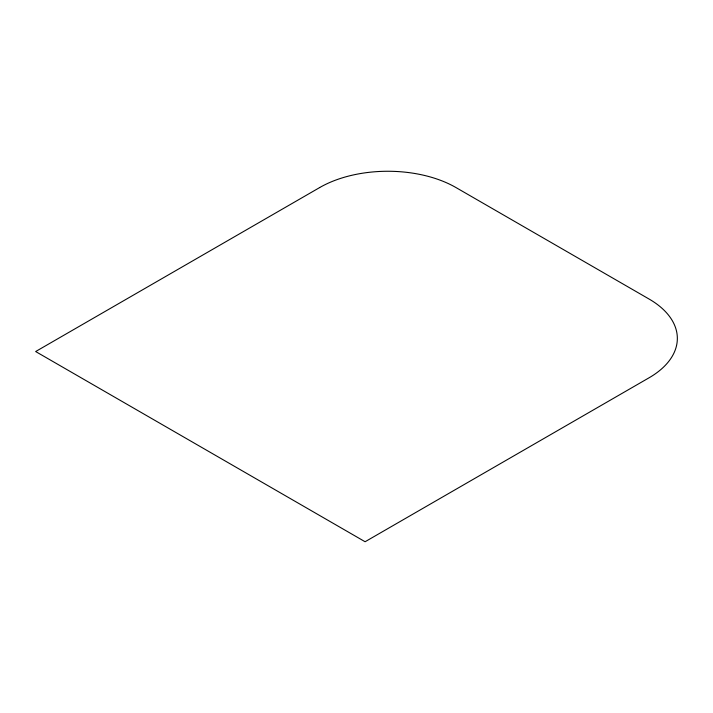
<?xml version="1.0" encoding="UTF-8"?>
<svg xmlns="http://www.w3.org/2000/svg" width="713" height="713" viewBox="0 0 713 713"><rect width="100%" height="100%" fill="white"/><g stroke="black" fill="none" stroke-linecap="round" stroke-linejoin="round"><path stroke-width="1.07" d="M319.665 187.564L35.65 351.536L365.101 541.737L649.115 377.765A96.398 55.659 0 0 0 649.115 299.059L455.99 187.564A96.398 55.659 0 0 0 319.665 187.564"/></g></svg>
